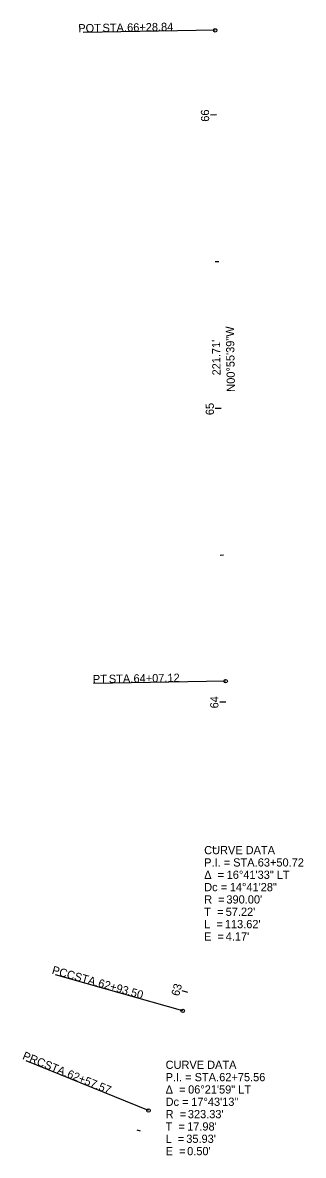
# Model space of a CAD drawing. Extents: x 151837 to 152757, y 329808 to 331516.
# Drawn here: x 152617.9 to 152713.6, y 331130.6 to 331516.4 of the extents above; entities that cross this region are included whole.
import ezdxf

# ---------------------------------------------------------------- set-up
doc = ezdxf.new("R2010")
doc.units = 0
for name, color, linetype in [('DT_X_Break_Line', 7, 'Continuous'), ('DT_X_Contour_Major', 7, 'Continuous'), ('DT_X_Spot_Elev', 7, 'Continuous'), ('DT_X_Void', 7, 'Continuous'), ('GE_P_Alignment', 7, 'Continuous')]:
    doc.layers.add(name, color=color, linetype=linetype)

msp = doc.modelspace()

# ---------------------------------------------------------------- linework, layer by layer
at = {"layer": 'DT_X_Spot_Elev'}
for p, q in [((152683.5, 331513.77), (152638.5, 331513.05)), ((152687.08, 331292.09), (152642.09, 331291.36)), ((152672.47, 331179.82), (152629.16, 331192.05)), ((152660.81, 331145.86), (152619.12, 331162.81))]:
    msp.add_line(p, q, dxfattribs=at)
for centre in [(152683.5, 331513.77), (152687.08, 331292.09), (152672.47, 331179.82), (152660.81, 331145.86)]:
    msp.add_circle(centre, 0.6, dxfattribs=at)
at = {"layer": 'DT_X_Void'}
for p, q in [((152683.96, 331484.94), (152681.96, 331484.91)), ((152684.77, 331434.95), (152683.57, 331434.93)), ((152685.58, 331384.96), (152683.58, 331384.92)), ((152686.39, 331334.96), (152685.19, 331334.94)), ((152687.14, 331284.97), (152685.14, 331284.97)), ((152683.83, 331235.11), (152682.64, 331235.27)), ((152674.18, 331186.09), (152672.25, 331186.6)), ((152658.06, 331138.8), (152656.93, 331139.22))]:
    msp.add_line(p, q, dxfattribs=at)

# ---------------------------------------------------------------- texts
at = {"layer": 'DT_X_Break_Line'}
msp.add_text("221.71'", height=2.8, rotation=90.9274, dxfattribs=at).set_placement((152685.38, 331396.25))
at = {"layer": 'DT_X_Contour_Major'}
msp.add_text('N00°55\'39"W', height=2.8, rotation=90.9274, dxfattribs=at).set_placement((152690.29, 331390.7))
at = {"layer": 'DT_X_Spot_Elev'}
for s, rotation, p in [('POT', 0.9274, (152636.9, 331513.06)), (' STA. ', 0.9274, (152644.1, 331513.18)), ('66+28.84', 0.9274, (152653.55, 331513.33)), ('PT', 0.9274, (152641.87, 331291.4)), (' STA. ', 0.9274, (152646.28, 331291.47)), ('64+07.12', 0.9274, (152655.73, 331291.63)), ('PCC', 344.235, (152627.7, 331192.5)), (' STA. ', 344.235, (152634.33, 331190.63)), ('62+93.50', 344.235, (152643.43, 331188.06)), ('PRC', 337.8686, (152617.64, 331163.46)), (' STA. ', 337.8686, (152624.06, 331160.84)), ('62+57.57', 337.8686, (152632.82, 331157.28))]:
    msp.add_text(s, height=2.8, rotation=rotation, dxfattribs=at).set_placement(p)
at = {"layer": 'DT_X_Void'}
for s, rotation, p in [('66', 90.9274, (152681.5, 331482.66)), ('65', 90.9274, (152683.12, 331382.73)), ('64', 89.8809, (152684.63, 331282.82)), ('63', 75.1897, (152671.21, 331184.64))]:
    msp.add_text(s, height=2.8, rotation=rotation, dxfattribs=at).set_placement(p)
at = {"layer": 'GE_P_Alignment'}
for s, p in [('CURVE DATA', (152679.78, 331233.16)), ('P.I. = STA. ', (152679.78, 331228.96)), ('63+50.72', (152698.04, 331228.96)), ('Δ  = ', (152679.78, 331224.76)), ('16°41\'33" LT', (152687.45, 331224.76)), ('Dc = ', (152679.78, 331220.56)), ('14°41\'28"', (152688.51, 331220.56)), ('R  = ', (152679.78, 331216.36)), ("390.00'", (152687.36, 331216.36)), ('T  = ', (152679.78, 331212.16)), ("57.22'", (152687.11, 331212.16)), ('L  = ', (152679.78, 331207.96)), ("113.62'", (152686.82, 331207.96)), ('E  = ', (152679.78, 331203.76)), ("4.17'", (152687.12, 331203.76)), ('CURVE DATA', (152666.64, 331160.04)), ('P.I. = STA. ', (152666.64, 331155.84)), ('62+75.56', (152684.9, 331155.84)), ('Δ  = ', (152666.64, 331151.64)), ('06°21\'59" LT', (152674.31, 331151.64)), ('Dc = ', (152666.64, 331147.44)), ('17°43\'13"', (152675.37, 331147.44)), ('R  = ', (152666.64, 331143.24)), ("323.33'", (152674.22, 331143.24)), ('T  = ', (152666.64, 331139.04)), ("17.98'", (152673.97, 331139.04)), ('L  = ', (152666.64, 331134.84)), ("35.93'", (152673.68, 331134.84)), ('E  = ', (152666.64, 331130.64)), ("0.50'", (152673.98, 331130.64))]:
    msp.add_text(s, height=2.8, dxfattribs=at).set_placement(p)

doc.saveas('drawing.dxf')
